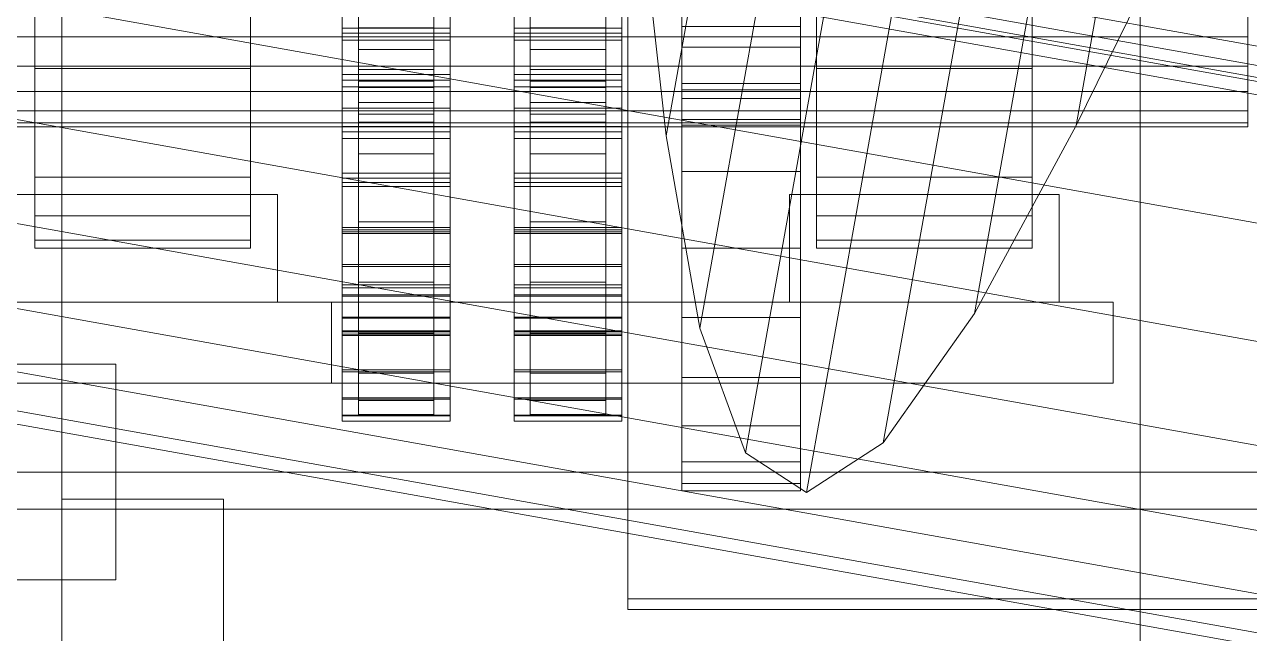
# Model space of a CAD drawing. Header units: millimetres. Extents: x -191664 to 191490, y -197311 to 10263.
# Drawn here: x 1393.1 to 1620.3, y -29629.9 to -29517 of the extents above; entities that cross this region are included whole.
import ezdxf

# ---------------------------------------------------------------- set-up
doc = ezdxf.new("R2010")
doc.units = ezdxf.units.MM
for name, color, linetype, lineweight in [('frontal_dos-mix', 7, 'Continuous', 0), ('frontal_secador', 7, 'Continuous', 0), ('frontal_tolva', 7, 'Continuous', 0)]:
    doc.layers.add(name, color=color, linetype=linetype, lineweight=lineweight)

msp = doc.modelspace()

# ---------------------------------------------------------------- linework, layer by layer
at = {"layer": 'frontal_dos-mix', "color": 139, "true_color": 0x344b58}
for p, q in [((1946.48, -29579.11), (168.51, -29261.23)), ((1945.87, -29582.56), (167.9, -29264.68)), ((1945.35, -29585.46), (167.38, -29267.58)), ((1945.48, -29584.72), (167.51, -29266.84))]:
    msp.add_line(p, q, dxfattribs=at)
at = {"layer": 'frontal_dos-mix', "color": 9, "true_color": 0xb9c5c9}
for p, q in [((1895.71, -29579.01), (245.71, -29284.01)), ((1891.58, -29602.09), (241.58, -29307.09)), ((1887.78, -29623.36), (237.78, -29328.36)), ((1884.44, -29642.01), (234.44, -29347.01)), ((1881.71, -29657.31), (231.71, -29362.31)), ((1879.67, -29668.68), (229.67, -29373.68)), ((1878.42, -29675.68), (228.42, -29380.68)), ((1878, -29678.05), (228, -29383.05))]:
    msp.add_line(p, q, dxfattribs=at)
at = {"layer": 'frontal_dos-mix', "color": 8, "true_color": 0x71848d}
for p, q in [((1512.11, -29537.63), (1507.23, -29494.37)), ((1512.11, -29537.63), (1519.34, -29497.15)), ((1607.91, -29495.58), (1588.12, -29535.76)), ((1518.34, -29573.32), (1530.39, -29505.92)), ((1588.12, -29535.76), (1593.2, -29507.32)), ((1526.82, -29596.42), (1541.88, -29512.21)), ((1569.27, -29570.62), (1579.68, -29512.41)), ((1538.12, -29603.77), (1553.92, -29515.41)), ((1552.37, -29594.6), (1566.54, -29515.37)), ((1588.12, -29535.76), (1569.27, -29570.62)), ((1518.34, -29573.32), (1512.11, -29537.63)), ((1569.27, -29570.62), (1552.37, -29594.6)), ((1526.82, -29596.42), (1518.34, -29573.32)), ((1552.37, -29594.6), (1538.12, -29603.77)), ((1538.12, -29603.77), (1526.82, -29596.42))]:
    msp.add_line(p, q, dxfattribs=at)
at = {"layer": 'frontal_secador', "color": 253, "true_color": 0xa6b3ba}
for p, q in [((1600, -31975), (1600, -29010)), ((1300, -29568.5), (1450, -29568.5)), ((1300, -29568.5), (1595, -29568.5)), ((1450, -29583.5), (1450, -29568.5)), ((1595, -29583.5), (1595, -29568.5)), ((1300, -29583.5), (1450, -29583.5)), ((1300, -29583.5), (1595, -29583.5))]:
    msp.add_line(p, q, dxfattribs=at)
at = {"layer": 'frontal_secador', "color": 254, "true_color": 0xd8e0dc}
msp.add_line((1400, -31335), (1400, -29065), dxfattribs=at)
at = {"layer": 'frontal_secador', "color": 253, "true_color": 0x9fadb2}
msp.add_line((1400, -30650), (1400, -29065), dxfattribs=at)
at = {"layer": 'frontal_secador', "color": 251, "true_color": 0x536a64}
for p, q in [((1400, -31350), (1400, -29100)), ((1400, -29605), (1430, -29605)), ((1400, -30625), (1400, -29605)), ((1430, -30625), (1430, -29605))]:
    msp.add_line(p, q, dxfattribs=at)
at = {"layer": 'frontal_secador', "color": 55, "true_color": 0xb9a24b}
for p, q in [((1505, -29623.5), (1505, -29123.5)), ((1505, -29623.5), (1632, -29623.5)), ((1505, -29625.5), (1505, -29623.5)), ((1505, -29625.5), (1632, -29625.5))]:
    msp.add_line(p, q, dxfattribs=at)
at = {"layer": 'frontal_secador', "color": 8, "true_color": 0x657a85}
for p, q in [((1452, -29507.17), (1452, -29519.93)), ((1452, -29508.03), (1452, -29517.67)), ((1452, -29518.6), (1452, -29508.47)), ((1472, -29519.93), (1472, -29507.17)), ((1472, -29517.67), (1472, -29508.03)), ((1472, -29508.47), (1472, -29518.6)), ((1483.88, -29507.17), (1483.88, -29519.93)), ((1483.88, -29508.03), (1483.88, -29517.67)), ((1483.88, -29518.6), (1483.88, -29508.47)), ((1503.88, -29519.93), (1503.88, -29507.17)), ((1503.88, -29517.67), (1503.88, -29508.03)), ((1503.88, -29508.47), (1503.88, -29518.6)), ((1452, -29526.25), (1452, -29516.61)), ((1472, -29517.67), (1452, -29517.67)), ((1452, -29517.67), (1452, -29527.3)), ((1452, -29517.67), (1452, -29526.25)), ((1472, -29516.61), (1472, -29526.25)), ((1472, -29527.3), (1472, -29517.67)), ((1472, -29526.25), (1472, -29517.67)), ((1483.88, -29526.25), (1483.88, -29516.61)), ((1503.88, -29517.67), (1483.88, -29517.67)), ((1483.88, -29517.67), (1483.88, -29527.3)), ((1483.88, -29517.67), (1483.88, -29526.25)), ((1503.88, -29516.61), (1503.88, -29526.25)), ((1503.88, -29527.3), (1503.88, -29517.67)), ((1503.88, -29526.25), (1503.88, -29517.67)), ((1472, -29518.6), (1452, -29518.6)), ((1452, -29518.6), (1452, -29519.93)), ((1452, -29528.59), (1452, -29518.6)), ((1452, -29519.93), (1472, -29519.93)), ((1452, -29519.93), (1452, -29532.51)), ((1472, -29519.93), (1472, -29518.6)), ((1472, -29518.6), (1472, -29528.59)), ((1472, -29532.51), (1472, -29519.93)), ((1503.88, -29518.6), (1483.88, -29518.6)), ((1483.88, -29518.6), (1483.88, -29519.93)), ((1483.88, -29528.59), (1483.88, -29518.6)), ((1483.88, -29519.93), (1503.88, -29519.93)), ((1483.88, -29519.93), (1483.88, -29532.51)), ((1503.88, -29519.93), (1503.88, -29518.6)), ((1503.88, -29518.6), (1503.88, -29528.59)), ((1503.88, -29532.51), (1503.88, -29519.93)), ((1452, -29535.89), (1452, -29526.25)), ((1452, -29526.25), (1472, -29526.25)), ((1472, -29526.25), (1472, -29535.89)), ((1483.88, -29535.89), (1483.88, -29526.25)), ((1483.88, -29526.25), (1503.88, -29526.25)), ((1503.88, -29526.25), (1503.88, -29535.89)), ((1472, -29527.3), (1452, -29527.3)), ((1452, -29527.3), (1452, -29536.94)), ((1452, -29527.3), (1452, -29535.89)), ((1472, -29528.59), (1452, -29528.59)), ((1452, -29528.59), (1452, -29532.51)), ((1452, -29538.17), (1452, -29528.59)), ((1472, -29536.94), (1472, -29527.3)), ((1472, -29535.89), (1472, -29527.3)), ((1472, -29532.51), (1472, -29528.59)), ((1472, -29528.59), (1472, -29538.17)), ((1503.88, -29527.3), (1483.88, -29527.3)), ((1483.88, -29527.3), (1483.88, -29536.94)), ((1483.88, -29527.3), (1483.88, -29535.89)), ((1503.88, -29528.59), (1483.88, -29528.59)), ((1483.88, -29528.59), (1483.88, -29532.51)), ((1483.88, -29538.17), (1483.88, -29528.59)), ((1503.88, -29536.94), (1503.88, -29527.3)), ((1503.88, -29535.89), (1503.88, -29527.3)), ((1503.88, -29532.51), (1503.88, -29528.59)), ((1503.88, -29528.59), (1503.88, -29538.17)), ((1452, -29532.51), (1472, -29532.51)), ((1452, -29532.51), (1452, -29544.57)), ((1472, -29544.57), (1472, -29532.51)), ((1483.88, -29532.51), (1503.88, -29532.51)), ((1483.88, -29532.51), (1483.88, -29544.57)), ((1503.88, -29544.57), (1503.88, -29532.51)), ((1452, -29545.53), (1452, -29535.89)), ((1452, -29535.89), (1472, -29535.89)), ((1472, -29535.89), (1472, -29545.53)), ((1483.88, -29545.53), (1483.88, -29535.89)), ((1483.88, -29535.89), (1503.88, -29535.89)), ((1503.88, -29535.89), (1503.88, -29545.53)), ((1472, -29536.94), (1452, -29536.94)), ((1452, -29536.94), (1452, -29546.31)), ((1452, -29536.94), (1452, -29545.53)), ((1472, -29538.17), (1452, -29538.17)), ((1452, -29538.17), (1452, -29544.57)), ((1452, -29547.07), (1452, -29538.17)), ((1472, -29546.31), (1472, -29536.94)), ((1472, -29545.53), (1472, -29536.94)), ((1472, -29544.57), (1472, -29538.17)), ((1472, -29538.17), (1472, -29547.07)), ((1503.88, -29536.94), (1483.88, -29536.94)), ((1483.88, -29536.94), (1483.88, -29546.31)), ((1483.88, -29536.94), (1483.88, -29545.53)), ((1503.88, -29538.17), (1483.88, -29538.17)), ((1483.88, -29538.17), (1483.88, -29544.57)), ((1483.88, -29547.07), (1483.88, -29538.17)), ((1503.88, -29546.31), (1503.88, -29536.94)), ((1503.88, -29545.53), (1503.88, -29536.94)), ((1503.88, -29544.57), (1503.88, -29538.17)), ((1503.88, -29538.17), (1503.88, -29547.07)), ((1452, -29544.57), (1472, -29544.57)), ((1452, -29544.57), (1452, -29555.78)), ((1472, -29555.78), (1472, -29544.57)), ((1483.88, -29544.57), (1503.88, -29544.57)), ((1483.88, -29544.57), (1483.88, -29555.78)), ((1503.88, -29555.78), (1503.88, -29544.57)), ((1452, -29555.44), (1452, -29545.53)), ((1452, -29545.53), (1472, -29545.53)), ((1472, -29546.31), (1452, -29546.31)), ((1452, -29546.31), (1452, -29554.62)), ((1452, -29546.31), (1452, -29555.44)), ((1472, -29547.07), (1452, -29547.07)), ((1452, -29547.07), (1452, -29555.78)), ((1452, -29555.05), (1452, -29547.07)), ((1472, -29545.53), (1472, -29555.44)), ((1472, -29554.62), (1472, -29546.31)), ((1472, -29555.44), (1472, -29546.31)), ((1472, -29555.78), (1472, -29547.07)), ((1472, -29547.07), (1472, -29555.05)), ((1483.88, -29555.44), (1483.88, -29545.53)), ((1483.88, -29545.53), (1503.88, -29545.53)), ((1503.88, -29546.31), (1483.88, -29546.31)), ((1483.88, -29546.31), (1483.88, -29554.62)), ((1483.88, -29546.31), (1483.88, -29555.44)), ((1503.88, -29547.07), (1483.88, -29547.07)), ((1483.88, -29547.07), (1483.88, -29555.78)), ((1483.88, -29555.05), (1483.88, -29547.07)), ((1503.88, -29545.53), (1503.88, -29555.44)), ((1503.88, -29554.62), (1503.88, -29546.31)), ((1503.88, -29555.44), (1503.88, -29546.31)), ((1503.88, -29555.78), (1503.88, -29547.07)), ((1503.88, -29547.07), (1503.88, -29555.05)), ((1472, -29554.62), (1452, -29554.62)), ((1452, -29554.62), (1452, -29561.53)), ((1452, -29554.62), (1452, -29565.29)), ((1472, -29555.05), (1452, -29555.05)), ((1452, -29555.05), (1452, -29565.83)), ((1452, -29561.89), (1452, -29555.05)), ((1452, -29565.29), (1452, -29555.44)), ((1452, -29555.44), (1472, -29555.44)), ((1452, -29555.78), (1472, -29555.78)), ((1452, -29555.78), (1452, -29565.83)), ((1472, -29561.53), (1472, -29554.62)), ((1472, -29565.29), (1472, -29554.62)), ((1472, -29565.83), (1472, -29555.05)), ((1472, -29555.05), (1472, -29561.89)), ((1472, -29555.44), (1472, -29565.29)), ((1472, -29565.83), (1472, -29555.78)), ((1503.88, -29554.62), (1483.88, -29554.62)), ((1483.88, -29554.62), (1483.88, -29561.53)), ((1483.88, -29554.62), (1483.88, -29565.29)), ((1503.88, -29555.05), (1483.88, -29555.05)), ((1483.88, -29555.05), (1483.88, -29565.83)), ((1483.88, -29561.89), (1483.88, -29555.05)), ((1483.88, -29565.29), (1483.88, -29555.44)), ((1483.88, -29555.44), (1503.88, -29555.44)), ((1483.88, -29555.78), (1503.88, -29555.78)), ((1483.88, -29555.78), (1483.88, -29565.83)), ((1503.88, -29561.53), (1503.88, -29554.62)), ((1503.88, -29565.29), (1503.88, -29554.62)), ((1503.88, -29565.83), (1503.88, -29555.05)), ((1503.88, -29555.05), (1503.88, -29561.89)), ((1503.88, -29555.44), (1503.88, -29565.29)), ((1503.88, -29565.83), (1503.88, -29555.78)), ((1472, -29561.53), (1452, -29561.53)), ((1452, -29561.53), (1452, -29567.12)), ((1452, -29561.53), (1452, -29574)), ((1472, -29561.89), (1452, -29561.89)), ((1452, -29561.89), (1452, -29574.45)), ((1452, -29567.4), (1452, -29561.89)), ((1472, -29567.12), (1472, -29561.53)), ((1472, -29574), (1472, -29561.53)), ((1472, -29574.45), (1472, -29561.89)), ((1472, -29561.89), (1472, -29567.4)), ((1503.88, -29561.53), (1483.88, -29561.53)), ((1483.88, -29561.53), (1483.88, -29567.12)), ((1483.88, -29561.53), (1483.88, -29574)), ((1503.88, -29561.89), (1483.88, -29561.89)), ((1483.88, -29561.89), (1483.88, -29574.45)), ((1483.88, -29567.4), (1483.88, -29561.89)), ((1503.88, -29567.12), (1503.88, -29561.53)), ((1503.88, -29574), (1503.88, -29561.53)), ((1503.88, -29574.45), (1503.88, -29561.89)), ((1503.88, -29561.89), (1503.88, -29567.4)), ((1452, -29574), (1452, -29565.29)), ((1452, -29565.29), (1472, -29565.29)), ((1472, -29565.29), (1472, -29574)), ((1483.88, -29574), (1483.88, -29565.29)), ((1483.88, -29565.29), (1503.88, -29565.29)), ((1503.88, -29565.29), (1503.88, -29574)), ((1452, -29565.83), (1472, -29565.83)), ((1452, -29565.83), (1452, -29574.45)), ((1472, -29567.12), (1452, -29567.12)), ((1452, -29567.12), (1452, -29571.25)), ((1452, -29567.12), (1452, -29581.04)), ((1472, -29567.4), (1452, -29567.4)), ((1452, -29567.4), (1452, -29581.39)), ((1452, -29571.44), (1452, -29567.4)), ((1472, -29574.45), (1472, -29565.83)), ((1472, -29571.25), (1472, -29567.12)), ((1472, -29581.04), (1472, -29567.12)), ((1472, -29581.39), (1472, -29567.4)), ((1472, -29567.4), (1472, -29571.44)), ((1483.88, -29565.83), (1503.88, -29565.83)), ((1483.88, -29565.83), (1483.88, -29574.45)), ((1503.88, -29567.12), (1483.88, -29567.12)), ((1483.88, -29567.12), (1483.88, -29571.25)), ((1483.88, -29567.12), (1483.88, -29581.04)), ((1503.88, -29567.4), (1483.88, -29567.4)), ((1483.88, -29567.4), (1483.88, -29581.39)), ((1483.88, -29571.44), (1483.88, -29567.4)), ((1503.88, -29574.45), (1503.88, -29565.83)), ((1503.88, -29571.25), (1503.88, -29567.12)), ((1503.88, -29581.04), (1503.88, -29567.12)), ((1503.88, -29581.39), (1503.88, -29567.4)), ((1503.88, -29567.4), (1503.88, -29571.44)), ((1472, -29571.25), (1452, -29571.25)), ((1452, -29571.25), (1452, -29573.79)), ((1452, -29571.25), (1452, -29586.24)), ((1472, -29571.44), (1452, -29571.44)), ((1452, -29571.44), (1452, -29586.48)), ((1452, -29573.88), (1452, -29571.44)), ((1472, -29573.79), (1472, -29571.25)), ((1472, -29586.24), (1472, -29571.25)), ((1472, -29586.48), (1472, -29571.44)), ((1472, -29571.44), (1472, -29573.88)), ((1503.88, -29571.25), (1483.88, -29571.25)), ((1483.88, -29571.25), (1483.88, -29573.79)), ((1483.88, -29571.25), (1483.88, -29586.24)), ((1503.88, -29571.44), (1483.88, -29571.44)), ((1483.88, -29571.44), (1483.88, -29586.48)), ((1483.88, -29573.88), (1483.88, -29571.44)), ((1503.88, -29573.79), (1503.88, -29571.25)), ((1503.88, -29586.24), (1503.88, -29571.25)), ((1503.88, -29586.48), (1503.88, -29571.44)), ((1503.88, -29571.44), (1503.88, -29573.88)), ((1472, -29573.79), (1452, -29573.79)), ((1452, -29573.79), (1452, -29574.68)), ((1452, -29573.79), (1452, -29589.44)), ((1472, -29573.88), (1452, -29573.88)), ((1452, -29573.88), (1452, -29589.56)), ((1452, -29574.68), (1452, -29573.88)), ((1452, -29581.04), (1452, -29574)), ((1452, -29574), (1472, -29574)), ((1452, -29574.45), (1472, -29574.45)), ((1452, -29574.45), (1452, -29581.39)), ((1472, -29574.68), (1472, -29573.79)), ((1472, -29589.44), (1472, -29573.79)), ((1472, -29589.56), (1472, -29573.88)), ((1472, -29573.88), (1472, -29574.68)), ((1472, -29574), (1472, -29581.04)), ((1472, -29581.39), (1472, -29574.45)), ((1503.88, -29573.79), (1483.88, -29573.79)), ((1483.88, -29573.79), (1483.88, -29574.68)), ((1483.88, -29573.79), (1483.88, -29589.44)), ((1503.88, -29573.88), (1483.88, -29573.88)), ((1483.88, -29573.88), (1483.88, -29589.56)), ((1483.88, -29574.68), (1483.88, -29573.88)), ((1483.88, -29581.04), (1483.88, -29574)), ((1483.88, -29574), (1503.88, -29574)), ((1483.88, -29574.45), (1503.88, -29574.45)), ((1483.88, -29574.45), (1483.88, -29581.39)), ((1503.88, -29574.68), (1503.88, -29573.79)), ((1503.88, -29589.44), (1503.88, -29573.79)), ((1503.88, -29589.56), (1503.88, -29573.88)), ((1503.88, -29573.88), (1503.88, -29574.68)), ((1503.88, -29574), (1503.88, -29581.04)), ((1503.88, -29581.39), (1503.88, -29574.45)), ((1472, -29574.68), (1452, -29574.68)), ((1452, -29574.68), (1452, -29590.55)), ((1472, -29590.55), (1472, -29574.68)), ((1503.88, -29574.68), (1483.88, -29574.68)), ((1483.88, -29574.68), (1483.88, -29590.55)), ((1503.88, -29590.55), (1503.88, -29574.68)), ((1452, -29586.24), (1452, -29581.04)), ((1452, -29581.04), (1472, -29581.04)), ((1452, -29581.39), (1472, -29581.39)), ((1452, -29581.39), (1452, -29586.48)), ((1472, -29581.04), (1472, -29586.24)), ((1472, -29586.48), (1472, -29581.39)), ((1483.88, -29586.24), (1483.88, -29581.04)), ((1483.88, -29581.04), (1503.88, -29581.04)), ((1483.88, -29581.39), (1503.88, -29581.39)), ((1483.88, -29581.39), (1483.88, -29586.48)), ((1503.88, -29581.04), (1503.88, -29586.24)), ((1503.88, -29586.48), (1503.88, -29581.39)), ((1452, -29589.44), (1452, -29586.24)), ((1452, -29586.24), (1472, -29586.24)), ((1452, -29586.48), (1472, -29586.48)), ((1452, -29586.48), (1452, -29589.56)), ((1472, -29586.24), (1472, -29589.44)), ((1472, -29589.56), (1472, -29586.48)), ((1483.88, -29589.44), (1483.88, -29586.24)), ((1483.88, -29586.24), (1503.88, -29586.24)), ((1483.88, -29586.48), (1503.88, -29586.48)), ((1483.88, -29586.48), (1483.88, -29589.56)), ((1503.88, -29586.24), (1503.88, -29589.44)), ((1503.88, -29589.56), (1503.88, -29586.48)), ((1452, -29590.55), (1452, -29589.44)), ((1452, -29589.44), (1472, -29589.44)), ((1452, -29589.56), (1472, -29589.56)), ((1452, -29589.56), (1452, -29590.55)), ((1472, -29589.44), (1472, -29590.55)), ((1472, -29590.55), (1472, -29589.56)), ((1483.88, -29590.55), (1483.88, -29589.44)), ((1483.88, -29589.44), (1503.88, -29589.44)), ((1483.88, -29589.56), (1503.88, -29589.56)), ((1483.88, -29589.56), (1483.88, -29590.55)), ((1503.88, -29589.44), (1503.88, -29590.55)), ((1503.88, -29590.55), (1503.88, -29589.56)), ((1452, -29590.55), (1472, -29590.55)), ((1483.88, -29590.55), (1503.88, -29590.55))]:
    msp.add_line(p, q, dxfattribs=at)
at = {"layer": 'frontal_secador', "color": 252, "true_color": 0x8ba19a}
for p, q in [((1395, -29513.5), (1395, -29525.15)), ((1395, -29519.32), (1395, -29513.5)), ((1435, -29525.15), (1435, -29513.5)), ((1435, -29513.5), (1435, -29519.32)), ((1455, -29513.5), (1455, -29527.49)), ((1455, -29517.63), (1455, -29513.5)), ((1469, -29527.49), (1469, -29513.5)), ((1469, -29513.5), (1469, -29517.63)), ((1486.88, -29513.5), (1486.88, -29527.49)), ((1486.88, -29517.63), (1486.88, -29513.5)), ((1500.88, -29527.49), (1500.88, -29513.5)), ((1500.88, -29513.5), (1500.88, -29517.63)), ((1515, -29513.5), (1515, -29529.13)), ((1515, -29517.41), (1515, -29513.5)), ((1537, -29529.13), (1537, -29513.5)), ((1537, -29513.5), (1537, -29517.41)), ((1540, -29513.5), (1540, -29525.15)), ((1540, -29519.32), (1540, -29513.5)), ((1580, -29525.15), (1580, -29513.5)), ((1580, -29513.5), (1580, -29519.32)), ((1469, -29517.63), (1455, -29517.63)), ((1455, -29517.63), (1455, -29527.49)), ((1455, -29521.63), (1455, -29517.63)), ((1469, -29527.49), (1469, -29517.63)), ((1469, -29517.63), (1469, -29521.63)), ((1500.88, -29517.63), (1486.88, -29517.63)), ((1486.88, -29517.63), (1486.88, -29527.49)), ((1486.88, -29521.63), (1486.88, -29517.63)), ((1500.88, -29527.49), (1500.88, -29517.63)), ((1500.88, -29517.63), (1500.88, -29521.63)), ((1537, -29517.41), (1515, -29517.41)), ((1515, -29517.41), (1515, -29529.13)), ((1515, -29521.2), (1515, -29517.41)), ((1537, -29529.13), (1537, -29517.41)), ((1537, -29517.41), (1537, -29521.2)), ((1435, -29519.32), (1395, -29519.32)), ((1395, -29519.32), (1395, -29525.15)), ((1395, -29524.75), (1395, -29519.32)), ((1435, -29525.15), (1435, -29519.32)), ((1435, -29519.32), (1435, -29524.75)), ((1580, -29519.32), (1540, -29519.32)), ((1540, -29519.32), (1540, -29525.15)), ((1540, -29524.75), (1540, -29519.32)), ((1580, -29525.15), (1580, -29519.32)), ((1580, -29519.32), (1580, -29524.75)), ((1469, -29521.63), (1455, -29521.63)), ((1455, -29521.63), (1455, -29541)), ((1455, -29525.34), (1455, -29521.63)), ((1469, -29541), (1469, -29521.63)), ((1469, -29521.63), (1469, -29525.34)), ((1500.88, -29521.63), (1486.88, -29521.63)), ((1486.88, -29521.63), (1486.88, -29541)), ((1486.88, -29525.34), (1486.88, -29521.63)), ((1500.88, -29541), (1500.88, -29521.63)), ((1500.88, -29521.63), (1500.88, -29525.34)), ((1537, -29521.2), (1515, -29521.2)), ((1515, -29521.2), (1515, -29544.28)), ((1515, -29524.75), (1515, -29521.2)), ((1537, -29544.28), (1537, -29521.2)), ((1537, -29521.2), (1537, -29524.75)), ((1435, -29524.75), (1395, -29524.75)), ((1395, -29524.75), (1395, -29536)), ((1395, -29529.41), (1395, -29524.75)), ((1395, -29525.15), (1435, -29525.15)), ((1395, -29525.15), (1395, -29536)), ((1435, -29536), (1435, -29524.75)), ((1435, -29524.75), (1435, -29529.41)), ((1435, -29536), (1435, -29525.15)), ((1469, -29525.34), (1455, -29525.34)), ((1455, -29525.34), (1455, -29553.57)), ((1455, -29528.66), (1455, -29525.34)), ((1469, -29553.57), (1469, -29525.34)), ((1469, -29525.34), (1469, -29528.66)), ((1500.88, -29525.34), (1486.88, -29525.34)), ((1486.88, -29525.34), (1486.88, -29553.57)), ((1486.88, -29528.66), (1486.88, -29525.34)), ((1500.88, -29553.57), (1500.88, -29525.34)), ((1500.88, -29525.34), (1500.88, -29528.66)), ((1537, -29524.75), (1515, -29524.75)), ((1515, -29524.75), (1515, -29558.5)), ((1515, -29527.96), (1515, -29524.75)), ((1537, -29558.5), (1537, -29524.75)), ((1537, -29524.75), (1537, -29527.96)), ((1580, -29524.75), (1540, -29524.75)), ((1540, -29524.75), (1540, -29536)), ((1540, -29529.41), (1540, -29524.75)), ((1540, -29525.15), (1580, -29525.15)), ((1540, -29525.15), (1540, -29536)), ((1580, -29536), (1580, -29524.75)), ((1580, -29524.75), (1580, -29529.41)), ((1580, -29536), (1580, -29525.15)), ((1455, -29527.49), (1469, -29527.49)), ((1455, -29527.49), (1455, -29541)), ((1469, -29528.66), (1455, -29528.66)), ((1455, -29528.66), (1455, -29564.78)), ((1455, -29531.46), (1455, -29528.66)), ((1469, -29541), (1469, -29527.49)), ((1469, -29564.78), (1469, -29528.66)), ((1469, -29528.66), (1469, -29531.46)), ((1486.88, -29527.49), (1500.88, -29527.49)), ((1486.88, -29527.49), (1486.88, -29541)), ((1500.88, -29528.66), (1486.88, -29528.66)), ((1486.88, -29528.66), (1486.88, -29564.78)), ((1486.88, -29531.46), (1486.88, -29528.66)), ((1500.88, -29541), (1500.88, -29527.49)), ((1500.88, -29564.78), (1500.88, -29528.66)), ((1500.88, -29528.66), (1500.88, -29531.46)), ((1537, -29527.96), (1515, -29527.96)), ((1515, -29527.96), (1515, -29571.35)), ((1515, -29530.74), (1515, -29527.96)), ((1515, -29529.13), (1537, -29529.13)), ((1515, -29529.13), (1515, -29544.28)), ((1537, -29571.35), (1537, -29527.96)), ((1537, -29527.96), (1537, -29530.74)), ((1537, -29544.28), (1537, -29529.13)), ((1435, -29529.41), (1395, -29529.41)), ((1395, -29529.41), (1395, -29545.32)), ((1395, -29532.99), (1395, -29529.41)), ((1435, -29545.32), (1435, -29529.41)), ((1435, -29529.41), (1435, -29532.99)), ((1469, -29531.46), (1455, -29531.46)), ((1455, -29531.46), (1455, -29574.24)), ((1455, -29533.64), (1455, -29531.46)), ((1469, -29574.24), (1469, -29531.46)), ((1469, -29531.46), (1469, -29533.64)), ((1500.88, -29531.46), (1486.88, -29531.46)), ((1486.88, -29531.46), (1486.88, -29574.24)), ((1486.88, -29533.64), (1486.88, -29531.46)), ((1500.88, -29574.24), (1500.88, -29531.46)), ((1500.88, -29531.46), (1500.88, -29533.64)), ((1537, -29530.74), (1515, -29530.74)), ((1515, -29530.74), (1515, -29582.44)), ((1515, -29532.99), (1515, -29530.74)), ((1537, -29582.44), (1537, -29530.74)), ((1537, -29530.74), (1537, -29532.99)), ((1580, -29529.41), (1540, -29529.41)), ((1540, -29529.41), (1540, -29545.32)), ((1540, -29532.99), (1540, -29529.41)), ((1580, -29545.32), (1580, -29529.41)), ((1580, -29529.41), (1580, -29532.99)), ((1435, -29532.99), (1395, -29532.99)), ((1395, -29532.99), (1395, -29552.47)), ((1395, -29535.23), (1395, -29532.99)), ((1435, -29552.47), (1435, -29532.99)), ((1435, -29532.99), (1435, -29535.23)), ((1469, -29533.64), (1455, -29533.64)), ((1455, -29533.64), (1455, -29581.64)), ((1455, -29535.14), (1455, -29533.64)), ((1469, -29581.64), (1469, -29533.64)), ((1469, -29533.64), (1469, -29535.14)), ((1500.88, -29533.64), (1486.88, -29533.64)), ((1486.88, -29533.64), (1486.88, -29581.64)), ((1486.88, -29535.14), (1486.88, -29533.64)), ((1500.88, -29581.64), (1500.88, -29533.64)), ((1500.88, -29533.64), (1500.88, -29535.14)), ((1537, -29532.99), (1515, -29532.99)), ((1515, -29532.99), (1515, -29591.44)), ((1515, -29534.64), (1515, -29532.99)), ((1537, -29591.44), (1537, -29532.99)), ((1537, -29532.99), (1537, -29534.64)), ((1580, -29532.99), (1540, -29532.99)), ((1540, -29532.99), (1540, -29552.47)), ((1540, -29535.23), (1540, -29532.99)), ((1580, -29552.47), (1580, -29532.99)), ((1580, -29532.99), (1580, -29535.23)), ((1435, -29535.23), (1395, -29535.23)), ((1395, -29535.23), (1395, -29556.97)), ((1395, -29536), (1395, -29535.23)), ((1395, -29536), (1435, -29536)), ((1395, -29536), (1395, -29545.32)), ((1395, -29536), (1395, -29558.5)), ((1435, -29556.97), (1435, -29535.23)), ((1435, -29535.23), (1435, -29536)), ((1435, -29545.32), (1435, -29536)), ((1435, -29558.5), (1435, -29536)), ((1469, -29535.14), (1455, -29535.14)), ((1455, -29535.14), (1455, -29586.71)), ((1455, -29535.9), (1455, -29535.14)), ((1469, -29535.9), (1455, -29535.9)), ((1455, -29535.9), (1455, -29589.29)), ((1469, -29586.71), (1469, -29535.14)), ((1469, -29535.14), (1469, -29535.9)), ((1469, -29589.29), (1469, -29535.9)), ((1500.88, -29535.14), (1486.88, -29535.14)), ((1486.88, -29535.14), (1486.88, -29586.71)), ((1486.88, -29535.9), (1486.88, -29535.14)), ((1500.88, -29535.9), (1486.88, -29535.9)), ((1486.88, -29535.9), (1486.88, -29589.29)), ((1500.88, -29586.71), (1500.88, -29535.14)), ((1500.88, -29535.14), (1500.88, -29535.9)), ((1500.88, -29589.29), (1500.88, -29535.9)), ((1537, -29534.64), (1515, -29534.64)), ((1515, -29534.64), (1515, -29598.07)), ((1515, -29535.66), (1515, -29534.64)), ((1537, -29535.66), (1515, -29535.66)), ((1515, -29535.66), (1515, -29602.13)), ((1515, -29536), (1515, -29535.66)), ((1537, -29536), (1515, -29536)), ((1515, -29536), (1515, -29603.5)), ((1537, -29598.07), (1537, -29534.64)), ((1537, -29534.64), (1537, -29535.66)), ((1537, -29602.13), (1537, -29535.66)), ((1537, -29535.66), (1537, -29536)), ((1537, -29603.5), (1537, -29536)), ((1580, -29535.23), (1540, -29535.23)), ((1540, -29535.23), (1540, -29556.97)), ((1540, -29536), (1540, -29535.23)), ((1540, -29536), (1580, -29536)), ((1540, -29536), (1540, -29545.32)), ((1540, -29536), (1540, -29558.5)), ((1580, -29556.97), (1580, -29535.23)), ((1580, -29535.23), (1580, -29536)), ((1580, -29545.32), (1580, -29536)), ((1580, -29558.5), (1580, -29536)), ((1455, -29541), (1469, -29541)), ((1455, -29541), (1455, -29553.57)), ((1469, -29553.57), (1469, -29541)), ((1486.88, -29541), (1500.88, -29541)), ((1486.88, -29541), (1486.88, -29553.57)), ((1500.88, -29553.57), (1500.88, -29541)), ((1515, -29544.28), (1537, -29544.28)), ((1515, -29544.28), (1515, -29558.5)), ((1537, -29558.5), (1537, -29544.28)), ((1395, -29545.32), (1435, -29545.32)), ((1395, -29545.32), (1395, -29552.47)), ((1435, -29552.47), (1435, -29545.32)), ((1540, -29545.32), (1580, -29545.32)), ((1540, -29545.32), (1540, -29552.47)), ((1580, -29552.47), (1580, -29545.32)), ((1395, -29552.47), (1435, -29552.47)), ((1395, -29552.47), (1395, -29556.97)), ((1435, -29556.97), (1435, -29552.47)), ((1455, -29553.57), (1469, -29553.57)), ((1455, -29553.57), (1455, -29564.78)), ((1469, -29564.78), (1469, -29553.57)), ((1486.88, -29553.57), (1500.88, -29553.57)), ((1486.88, -29553.57), (1486.88, -29564.78)), ((1500.88, -29564.78), (1500.88, -29553.57)), ((1540, -29552.47), (1580, -29552.47)), ((1540, -29552.47), (1540, -29556.97)), ((1580, -29556.97), (1580, -29552.47)), ((1395, -29556.97), (1435, -29556.97)), ((1395, -29556.97), (1395, -29558.5)), ((1395, -29558.5), (1435, -29558.5)), ((1435, -29558.5), (1435, -29556.97)), ((1515, -29558.5), (1537, -29558.5)), ((1515, -29558.5), (1515, -29571.35)), ((1537, -29571.35), (1537, -29558.5)), ((1540, -29556.97), (1580, -29556.97)), ((1540, -29556.97), (1540, -29558.5)), ((1540, -29558.5), (1580, -29558.5)), ((1580, -29558.5), (1580, -29556.97)), ((1455, -29564.78), (1469, -29564.78)), ((1455, -29564.78), (1455, -29574.24)), ((1469, -29574.24), (1469, -29564.78)), ((1486.88, -29564.78), (1500.88, -29564.78)), ((1486.88, -29564.78), (1486.88, -29574.24)), ((1500.88, -29574.24), (1500.88, -29564.78)), ((1515, -29571.35), (1537, -29571.35)), ((1515, -29571.35), (1515, -29582.44)), ((1537, -29582.44), (1537, -29571.35)), ((1455, -29574.24), (1469, -29574.24)), ((1455, -29574.24), (1455, -29581.64)), ((1469, -29581.64), (1469, -29574.24)), ((1486.88, -29574.24), (1500.88, -29574.24)), ((1486.88, -29574.24), (1486.88, -29581.64)), ((1500.88, -29581.64), (1500.88, -29574.24)), ((1455, -29581.64), (1469, -29581.64)), ((1455, -29581.64), (1455, -29586.71)), ((1469, -29586.71), (1469, -29581.64)), ((1486.88, -29581.64), (1500.88, -29581.64)), ((1486.88, -29581.64), (1486.88, -29586.71)), ((1500.88, -29586.71), (1500.88, -29581.64)), ((1515, -29582.44), (1537, -29582.44)), ((1515, -29582.44), (1515, -29591.44)), ((1537, -29591.44), (1537, -29582.44)), ((1455, -29586.71), (1469, -29586.71)), ((1455, -29586.71), (1455, -29589.29)), ((1469, -29589.29), (1469, -29586.71)), ((1486.88, -29586.71), (1500.88, -29586.71)), ((1486.88, -29586.71), (1486.88, -29589.29)), ((1500.88, -29589.29), (1500.88, -29586.71)), ((1455, -29589.29), (1469, -29589.29)), ((1486.88, -29589.29), (1500.88, -29589.29)), ((1515, -29591.44), (1537, -29591.44)), ((1515, -29591.44), (1515, -29598.07)), ((1537, -29598.07), (1537, -29591.44)), ((1515, -29598.07), (1537, -29598.07)), ((1515, -29598.07), (1515, -29602.13)), ((1537, -29602.13), (1537, -29598.07)), ((1515, -29602.13), (1537, -29602.13)), ((1515, -29602.13), (1515, -29603.5)), ((1515, -29603.5), (1537, -29603.5)), ((1537, -29603.5), (1537, -29602.13))]:
    msp.add_line(p, q, dxfattribs=at)
at = {"layer": 'frontal_secador', "color": 9, "true_color": 0xbcc6c9}
for p, q in [((1620, -29519.32), (1620, -29513.5)), ((1620, -29519.32), (1360, -29519.32)), ((1620, -29519.32), (1620, -29524.75)), ((1620, -29524.75), (1360, -29524.75)), ((1620, -29524.75), (1620, -29529.41)), ((1620, -29529.41), (1360, -29529.41)), ((1620, -29529.41), (1620, -29532.99)), ((1620, -29532.99), (1360, -29532.99)), ((1620, -29532.99), (1620, -29535.23)), ((1620, -29535.23), (1360, -29535.23)), ((1620, -29536), (1360, -29536)), ((1620, -29535.23), (1620, -29536))]:
    msp.add_line(p, q, dxfattribs=at)
at = {"layer": 'frontal_secador', "color": 117, "true_color": 0x356c64}
for p, q in [((1390, -29548.5), (1440, -29548.5)), ((1440, -29568.5), (1440, -29548.5)), ((1535, -29548.5), (1585, -29548.5)), ((1535, -29568.5), (1535, -29548.5)), ((1585, -29568.5), (1585, -29548.5)), ((1390, -29568.5), (1440, -29568.5)), ((1535, -29568.5), (1585, -29568.5))]:
    msp.add_line(p, q, dxfattribs=at)
at = {"layer": 'frontal_secador', "color": 142, "true_color": 0x159eb4}
for p, q in [((1360, -29580), (1410, -29580)), ((1410, -29620), (1410, -29580)), ((1360, -29620), (1410, -29620))]:
    msp.add_line(p, q, dxfattribs=at)
at = {"layer": 'frontal_tolva', "color": 252, "true_color": 0x818b94}
for p, q in [((1725, -29600), (-1725, -29600)), ((1725, -29606.85), (-1725, -29606.85))]:
    msp.add_line(p, q, dxfattribs=at)

doc.saveas('drawing.dxf')
